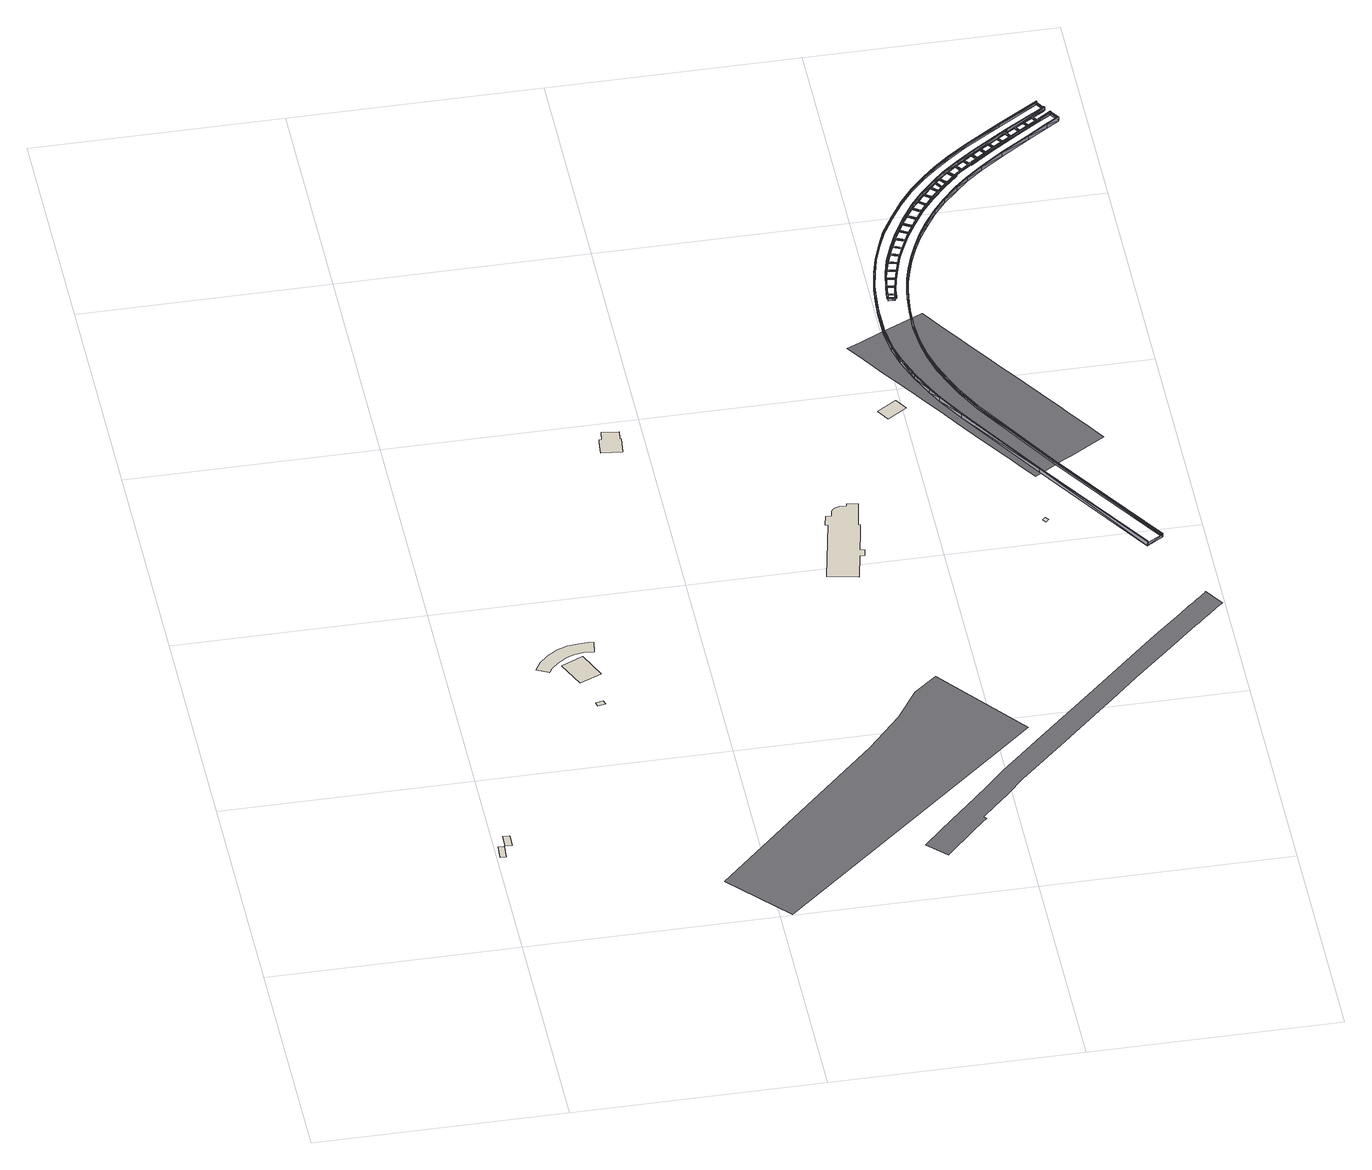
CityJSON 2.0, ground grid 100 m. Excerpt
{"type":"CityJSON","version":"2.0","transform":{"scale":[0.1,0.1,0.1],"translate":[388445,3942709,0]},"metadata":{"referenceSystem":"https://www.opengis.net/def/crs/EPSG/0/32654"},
"CityObjects":{
"building1":{"type":"Building","attributes":{"measured_height":3.6,"storeys_above_ground":1,"storeys_below_ground":0,"measuredHeight":3.6,"storeysAboveGround":1,"storeysBelowGround":0},"geometry":[{"type":"MultiSurface","lod":"2","boundaries":[[[0,1,2,3]]]}]},
"building2":{"type":"Building","attributes":{"measured_height":3.5,"storeys_above_ground":1,"storeys_below_ground":0,"measuredHeight":3.5,"storeysAboveGround":1,"storeysBelowGround":0},"geometry":[{"type":"MultiSurface","lod":"2","boundaries":[[[4,5,6,7]]]}]},
"building3":{"type":"Building","attributes":{"storeys_above_ground":1,"storeys_below_ground":0,"storeysAboveGround":1,"storeysBelowGround":0},"geometry":[{"type":"MultiSurface","lod":"2","boundaries":[[[8,9,10,11]]]}]},
"building4":{"type":"Building","attributes":{"measured_height":4.8,"storeys_above_ground":1,"storeys_below_ground":0,"measuredHeight":4.8,"storeysAboveGround":1,"storeysBelowGround":0},"geometry":[{"type":"MultiSurface","lod":"2","boundaries":[[[12,13,14,15,16,17,18,19,20,21,22,23,24,25,26,27,28]]]}]},
"building5":{"type":"Building","attributes":{"measured_height":4.3,"storeys_above_ground":1,"storeys_below_ground":0,"measuredHeight":4.3,"storeysAboveGround":1,"storeysBelowGround":0},"geometry":[{"type":"MultiSurface","lod":"2","boundaries":[[[29,30,31,32]]]}]},
"building6":{"type":"Building","attributes":{"measured_height":6.2,"storeys_above_ground":1,"storeys_below_ground":0,"measuredHeight":6.2,"storeysAboveGround":1,"storeysBelowGround":0},"geometry":[{"type":"MultiSurface","lod":"2","boundaries":[[[33,34,35,36,37,38,39,40,41]]]}]},
"building7":{"type":"Building","attributes":{"measured_height":7.4,"storeys_above_ground":2,"storeys_below_ground":0,"measuredHeight":7.4,"storeysAboveGround":2,"storeysBelowGround":0},"geometry":[{"type":"MultiSurface","lod":"2","boundaries":[[[42,43,44,45,46,47,48,49,50,51,52,53,54,55,56,57,58,59,60,61,62,63,64]]]}]},
"building8":{"type":"Building","attributes":{"measured_height":3.9,"storeys_above_ground":1,"storeys_below_ground":0,"measuredHeight":3.9,"storeysAboveGround":1,"storeysBelowGround":0},"geometry":[{"type":"MultiSurface","lod":"2","boundaries":[[[65,66,67,68]]]}]},
"building9":{"type":"Building","geometry":[{"type":"MultiSurface","lod":"2","boundaries":[[[69,70,71,72]]]}]},
"bridge1":{"type":"Bridge","geometry":[{"type":"MultiSurface","lod":"2","boundaries":[[[73,74,75]],[[73,75,76]],[[75,77,76]],[[77,78,76]],[[77,79,80]],[[78,77,80]],[[81,82,83]],[[81,83,84]],[[82,81,85]],[[85,81,86]],[[86,87,88]],[[85,86,88]],[[76,78,89]],[[90,76,89]],[[90,73,76]],[[78,80,91]],[[78,92,89]],[[92,78,91]],[[82,93,83]],[[94,82,85]],[[82,94,93]],[[95,85,96]],[[95,94,85]],[[85,88,96]],[[94,97,93]],[[94,98,97]],[[98,94,95]],[[99,95,100]],[[95,96,100]],[[99,98,95]],[[101,102,97]],[[98,101,97]],[[101,98,103]],[[103,98,99]],[[103,99,100]],[[103,100,104]],[[105,106,102]],[[101,105,102]],[[105,101,107]],[[107,101,103]],[[107,104,108]],[[107,103,104]],[[109,105,107]],[[105,110,106]],[[105,109,110]],[[111,109,107]],[[111,107,112]],[[107,108,112]],[[113,109,111]],[[114,109,113]],[[113,111,115]],[[111,112,115]],[[113,115,116]],[[117,114,113]],[[117,113,116]],[[118,114,117]],[[114,118,119]],[[114,119,120]],[[121,117,122]],[[117,116,122]],[[123,118,117]],[[121,123,117]],[[118,123,124]],[[118,124,119]],[[121,122,125]],[[126,121,125]],[[127,123,121]],[[126,127,121]],[[123,128,124]],[[123,127,128]],[[126,125,129]],[[130,127,126]],[[130,126,129]],[[127,131,128]],[[127,132,131]],[[132,127,130]],[[130,129,133]],[[134,130,133]],[[134,132,130]],[[135,132,134]],[[132,135,136]],[[137,138,139]],[[138,140,139]],[[141,138,142]],[[138,137,142]],[[143,144,145]],[[143,145,146]],[[146,141,142]],[[146,142,147]],[[143,146,148]],[[143,148,149]],[[150,149,151]],[[150,151,152]],[[152,153,154]],[[153,147,142]],[[134,133,155]],[[156,134,155]],[[157,135,134]],[[156,157,134]],[[135,157,158]],[[159,160,154]],[[153,159,154]],[[161,159,153]],[[162,161,153]],[[163,164,165]],[[163,162,142]],[[166,163,142]],[[137,139,167]],[[137,168,142]],[[168,137,167]],[[165,169,161]],[[165,161,162]],[[142,168,170]],[[171,166,142]],[[171,142,170]],[[163,172,164]],[[172,143,164]],[[166,173,163]],[[171,173,166]],[[173,174,163]],[[175,176,171]],[[171,176,173]],[[177,178,176]],[[177,176,175]],[[175,170,179]],[[156,155,180]],[[181,156,180]],[[182,157,156]],[[181,182,156]],[[157,183,158]],[[157,182,183]],[[184,185,178]],[[184,186,187]],[[188,189,190]],[[188,190,173]],[[168,167,191]],[[192,168,191]],[[189,193,190]],[[193,194,190]],[[168,192,195]],[[170,168,195]],[[194,196,197]],[[194,193,196]],[[170,195,198]],[[170,198,199]],[[177,200,172]],[[177,175,200]],[[175,201,200]],[[202,203,176]],[[202,176,178]],[[201,179,203]],[[202,201,203]],[[179,199,204]],[[179,204,203]],[[204,205,185]],[[204,199,205]],[[201,205,200]],[[205,206,200]],[[207,205,199]],[[207,199,208]],[[198,209,208]],[[208,209,210]],[[209,198,195]],[[211,212,187]],[[212,211,213]],[[189,188,214]],[[213,211,214]],[[213,214,188]],[[215,182,181]],[[181,180,216]],[[215,181,216]],[[182,217,218]],[[217,182,215]],[[182,218,183]],[[210,209,214]],[[211,210,214]],[[209,219,214]],[[209,220,219]],[[221,220,195]],[[219,222,223]],[[219,220,222]],[[224,192,225]],[[192,191,225]],[[192,224,195]],[[195,226,227]],[[228,195,229]],[[195,227,229]],[[230,200,206]],[[195,224,226]],[[221,222,220]],[[221,231,222]],[[189,219,232]],[[233,223,187]],[[230,210,222]],[[234,235,189]],[[236,234,189]],[[237,238,187]],[[237,187,186]],[[235,239,189]],[[239,193,189]],[[193,239,240]],[[233,232,223]],[[232,219,223]],[[231,241,230]],[[221,232,231]],[[228,232,221]],[[232,233,231]],[[241,228,229]],[[241,229,230]],[[242,243,244]],[[242,245,246]],[[245,242,244]],[[247,248,246]],[[246,245,249]],[[247,246,249]],[[241,238,250]],[[241,250,228]],[[228,250,232]],[[251,217,215]],[[215,216,252]],[[251,215,252]],[[230,229,253]],[[229,227,254]],[[230,253,255]],[[217,256,257]],[[256,217,251]],[[258,259,234]],[[236,258,234]],[[260,236,237]],[[260,258,236]],[[227,261,262]],[[227,263,261]],[[255,253,258]],[[260,255,258]],[[253,254,259]],[[224,225,264]],[[265,224,264]],[[224,265,266]],[[226,224,266]],[[267,259,254]],[[262,267,254]],[[266,227,226]],[[268,230,255]],[[266,263,227]],[[269,267,262]],[[270,269,262]],[[271,270,272]],[[270,262,272]],[[261,272,262]],[[271,272,261]],[[271,261,273]],[[268,255,271]],[[274,235,234]],[[259,274,234]],[[275,270,237]],[[274,276,235]],[[275,237,277]],[[276,278,235]],[[278,239,235]],[[239,278,279]],[[266,280,263]],[[281,269,270]],[[267,269,281]],[[267,281,274]],[[266,268,273]],[[275,281,270]],[[263,280,274]],[[261,263,274]],[[281,261,274]],[[251,252,282]],[[283,251,282]],[[284,256,251]],[[283,284,251]],[[256,284,285]],[[286,280,273]],[[286,273,275]],[[280,286,274]],[[249,245,287]],[[245,288,287]],[[289,247,249]],[[289,249,287]],[[290,268,266]],[[290,291,268]],[[274,286,276]],[[286,277,276]],[[292,265,293]],[[265,264,293]],[[265,292,294]],[[266,265,294]],[[291,295,268]],[[290,266,296]],[[266,294,296]],[[276,277,297]],[[276,297,298]],[[298,297,291]],[[290,298,291]],[[298,290,299]],[[300,301,299]],[[298,299,301]],[[300,302,301]],[[291,300,295]],[[300,303,295]],[[74,304,75]],[[74,305,304]],[[304,306,75]],[[306,77,75]],[[86,81,307]],[[81,308,307]],[[307,309,87]],[[86,307,87]],[[305,310,304]],[[304,310,311]],[[309,307,312]],[[312,307,313]],[[310,314,311]],[[315,316,311]],[[317,313,318]],[[312,313,319]],[[320,321,322]],[[320,322,323]],[[324,320,323]],[[324,325,320]],[[326,327,328]],[[326,328,329]],[[330,331,327]],[[327,331,328]],[[330,332,333]],[[331,330,333]],[[334,322,335]],[[334,335,336]],[[337,338,339]],[[322,334,340]],[[334,339,340]],[[341,339,334]],[[341,342,339]],[[328,336,329]],[[323,343,344]],[[342,341,344]],[[341,323,344]],[[345,346,336]],[[328,345,336]],[[347,342,344]],[[347,344,343]],[[348,349,350]],[[348,350,351]],[[350,352,351]],[[353,352,350]],[[354,355,356]],[[357,354,358]],[[355,354,357]],[[359,358,360]],[[359,357,358]],[[323,361,324]],[[323,341,346]],[[362,363,337]],[[362,337,347]],[[364,365,366]],[[367,365,364]],[[368,337,363]],[[368,369,337]],[[370,371,372]],[[370,373,371]],[[364,338,374]],[[364,366,338]],[[346,345,363]],[[361,363,362]],[[369,375,376]],[[369,368,375]],[[374,377,378]],[[379,374,378]],[[380,374,379]],[[381,382,380]],[[383,380,379]],[[381,380,383]],[[384,385,380]],[[384,380,382]],[[385,364,374]],[[386,387,324]],[[328,388,389]],[[387,325,324]],[[328,390,388]],[[331,390,328]],[[390,331,391]],[[331,333,391]],[[392,381,383]],[[392,386,381]],[[384,386,385]],[[386,392,385]],[[393,385,392]],[[393,394,395]],[[393,395,396]],[[393,392,394]],[[355,397,398]],[[397,355,399]],[[399,355,357]],[[400,357,359]],[[400,399,357]],[[401,402,403]],[[386,395,387]],[[395,394,389]],[[395,404,387]],[[395,389,404]],[[405,406,407]],[[406,403,408]],[[407,406,408]],[[407,404,389]],[[409,405,407]],[[410,411,405]],[[412,405,411]],[[412,413,405]],[[414,348,351]],[[415,351,352]],[[415,416,351]],[[416,414,351]],[[417,409,418]],[[417,410,409]],[[413,418,419]],[[413,417,418]],[[413,412,417]],[[367,364,420]],[[388,390,421]],[[402,371,422]],[[402,422,403]],[[390,391,423]],[[424,390,423]],[[390,424,421]],[[419,425,426]],[[419,427,425]],[[418,427,419]],[[420,364,428]],[[428,364,401]],[[419,426,429]],[[419,429,430]],[[413,428,406]],[[422,431,411]],[[432,397,399]],[[433,399,400]],[[433,434,399]],[[434,432,399]],[[429,435,430]],[[430,436,437]],[[435,436,430]],[[413,419,428]],[[419,430,428]],[[437,438,439]],[[437,440,438]],[[436,440,437]],[[430,437,428]],[[441,414,416]],[[437,439,431]],[[437,431,442]],[[437,442,428]],[[443,416,415]],[[441,416,443]],[[444,445,446]],[[424,447,421]],[[421,447,448]],[[424,423,449]],[[447,424,449]],[[442,441,446]],[[442,450,441]],[[446,445,451]],[[442,446,451]],[[428,452,420]],[[432,434,453]],[[454,434,433]],[[448,455,456]],[[454,457,434]],[[453,434,457]],[[447,458,448]],[[448,458,455]],[[453,449,459]],[[447,453,458]],[[453,447,449]],[[455,458,460]],[[457,458,453]],[[460,458,457]],[[461,457,454]],[[460,457,461]],[[462,463,464]],[[462,465,463]],[[466,462,464]],[[466,464,467]],[[464,468,467]],[[463,468,464]],[[469,468,463]],[[468,470,467]],[[471,466,467]],[[467,470,472]],[[471,467,472]],[[468,469,473]],[[469,474,473]],[[470,468,475]],[[468,473,475]],[[465,476,477]],[[465,477,463]],[[478,470,479]],[[470,475,479]],[[470,478,472]],[[480,469,463]],[[477,480,463]],[[469,480,474]],[[480,481,474]],[[482,471,472]],[[482,472,483]],[[478,484,472]],[[472,484,483]],[[484,478,485]],[[478,479,485]],[[476,486,477]],[[486,487,477]],[[488,480,477]],[[487,488,477]],[[489,483,490]],[[483,484,490]],[[489,482,483]],[[480,491,481]],[[480,488,491]],[[484,485,492]],[[484,493,490]],[[493,484,492]],[[494,495,496]],[[497,494,496]],[[498,499,500]],[[498,497,499]],[[501,489,490]],[[501,490,502]],[[503,504,505]],[[503,505,506]],[[507,508,505]],[[508,496,505]],[[508,497,496]],[[493,509,490]],[[490,509,502]],[[507,510,508]],[[510,511,512]],[[510,503,511]],[[510,512,508]],[[486,513,487]],[[513,514,487]],[[514,488,487]],[[493,492,515]],[[509,493,515]],[[497,516,517]],[[516,497,508]],[[512,518,519]],[[512,506,518]],[[488,520,491]],[[488,521,520]],[[521,488,514]],[[506,522,523]],[[524,508,512]],[[524,512,519]],[[524,516,508]],[[525,526,527]],[[526,528,527]],[[495,529,530]],[[525,524,519]],[[526,523,522]],[[495,531,496]],[[532,505,496]],[[533,496,531]],[[532,496,533]],[[525,534,524]],[[534,535,536]],[[534,536,524]],[[537,495,530]],[[538,504,539]],[[538,507,504]],[[540,510,507]],[[540,507,538]],[[541,503,540]],[[503,510,540]],[[542,524,536]],[[542,543,524]],[[516,544,517]],[[516,545,544]],[[546,516,524]],[[545,516,546]],[[519,518,547]],[[526,519,548]],[[548,519,547]],[[526,548,549]],[[550,523,549]],[[523,526,549]],[[542,536,551]],[[536,522,551]],[[543,552,524]],[[552,546,524]],[[543,553,552]],[[248,501,502]],[[248,502,246]],[[502,509,246]],[[554,555,556]],[[553,557,552]],[[554,553,555]],[[558,532,533]],[[559,558,533]],[[527,528,560]],[[527,560,561]],[[525,527,561]],[[525,561,562]],[[534,525,562]],[[563,564,535]],[[534,563,535]],[[563,534,562]],[[565,533,531]],[[565,531,537]],[[565,559,533]],[[242,509,243]],[[509,242,246]],[[509,515,243]],[[566,567,568]],[[565,566,568]],[[569,558,559]],[[569,570,558]],[[542,571,543]],[[542,572,571]],[[543,571,553]],[[565,573,559]],[[559,573,569]],[[546,552,159]],[[160,159,552]],[[571,574,553]],[[574,575,555]],[[553,574,555]],[[545,194,197]],[[556,169,576]],[[573,565,568]],[[573,568,577]],[[160,578,576]],[[579,578,160]],[[194,545,190]],[[190,545,546]],[[513,90,89]],[[513,89,514]],[[570,561,560]],[[570,569,561]],[[556,184,169]],[[556,551,184]],[[580,546,159]],[[580,190,546]],[[92,521,514]],[[89,92,514]],[[92,91,520]],[[521,92,520]],[[144,570,560]],[[569,146,562]],[[569,141,146]],[[569,573,141]],[[581,582,583]],[[148,581,583]],[[584,148,583]],[[579,582,581]],[[144,560,585]],[[144,585,145]],[[585,146,145]],[[585,562,146]],[[578,151,149]],[[579,151,578]],[[149,576,578]],[[579,581,151]],[[184,580,161]],[[184,161,169]],[[138,577,140]],[[138,573,577]],[[573,138,141]],[[184,174,586]],[[174,173,586]],[[190,580,173]],[[146,581,148]],[[109,120,110]],[[109,114,120]],[[299,296,587]],[[588,299,587]],[[588,300,299]],[[303,300,588]],[[277,589,302]],[[276,298,590]],[[591,276,590]],[[591,278,276]],[[592,278,591]],[[593,284,283]],[[594,283,282]],[[594,593,283]],[[284,595,596]],[[595,284,593]],[[301,597,590]],[[598,301,302]],[[599,600,601]],[[602,599,601]],[[603,604,602]],[[604,599,602]],[[605,603,294]],[[606,607,604]],[[606,604,603]],[[608,288,609]],[[288,610,609]],[[606,603,605]],[[606,605,611]],[[287,288,612]],[[288,608,612]],[[613,287,612]],[[613,289,287]],[[591,590,599]],[[604,591,599]],[[614,615,294]],[[615,616,294]],[[292,617,294]],[[292,293,618]],[[617,292,618]],[[294,617,619]],[[614,294,620]],[[621,303,601]],[[621,295,303]],[[294,619,620]],[[621,601,606]],[[622,607,589]],[[604,623,591]],[[623,624,591]],[[615,625,616]],[[604,607,623]],[[605,623,611]],[[623,622,611]],[[624,623,605]],[[616,624,605]],[[621,611,625]],[[626,592,591]],[[627,589,628]],[[628,629,591]],[[629,630,591]],[[630,626,591]],[[631,592,626]],[[592,631,632]],[[633,593,594]],[[633,634,593]],[[615,635,621]],[[634,636,593]],[[636,595,593]],[[637,635,638]],[[639,640,620]],[[614,641,642]],[[641,614,640]],[[643,615,642]],[[615,614,642]],[[639,644,645]],[[644,620,619]],[[646,644,619]],[[647,641,640]],[[635,648,649]],[[635,649,640]],[[624,627,628]],[[608,650,612]],[[612,650,651]],[[652,613,612]],[[652,612,651]],[[646,619,653]],[[617,618,654]],[[655,617,654]],[[646,656,644]],[[645,656,657]],[[645,644,656]],[[619,617,658]],[[617,655,658]],[[659,660,637]],[[619,661,662]],[[619,658,661]],[[660,621,637]],[[659,653,663]],[[659,646,653]],[[659,664,646]],[[646,664,656]],[[659,665,664]],[[641,656,630]],[[626,630,656]],[[626,656,664]],[[628,665,648]],[[647,649,657]],[[659,663,660]],[[666,626,664]],[[666,667,626]],[[628,666,665]],[[667,668,626]],[[668,631,626]],[[360,634,633]],[[360,358,634]],[[358,636,634]],[[631,668,669]],[[354,636,358]],[[636,354,670]],[[671,672,663]],[[653,671,663]],[[662,673,653]],[[673,671,653]],[[674,675,662]],[[675,673,662]],[[667,666,672]],[[650,676,677]],[[678,650,677]],[[650,678,651]],[[655,330,658]],[[330,655,332]],[[655,654,332]],[[679,652,651]],[[680,679,651]],[[651,678,680]],[[658,330,327]],[[681,667,671]],[[681,682,667]],[[683,681,684]],[[685,686,684]],[[686,683,684]],[[682,687,667]],[[666,688,689]],[[687,690,667]],[[666,689,675]],[[690,668,667]],[[691,692,693]],[[691,693,694]],[[682,681,683]],[[694,682,683]],[[681,673,684]],[[673,685,684]],[[695,668,690]],[[668,695,696]],[[693,697,682]],[[693,682,694]],[[673,675,689]],[[698,692,699]],[[692,691,699]],[[700,699,691]],[[701,700,691]],[[320,702,329]],[[320,329,321]],[[702,326,329]],[[703,704,700]],[[703,700,701]],[[705,699,687]],[[698,705,689]],[[705,698,699]],[[690,687,699]],[[678,706,680]],[[678,677,707]],[[708,679,680]],[[680,706,709]],[[708,680,709]],[[710,704,689]],[[711,710,689]],[[338,690,699]],[[373,711,689]],[[338,366,690]],[[688,373,689]],[[366,365,690]],[[365,695,690]],[[712,329,336]],[[329,712,321]],[[712,710,321]],[[695,365,713]],[[710,700,704]],[[710,712,700]],[[335,711,714]],[[335,714,336]],[[714,712,336]],[[712,338,699]],[[353,706,715]],[[706,707,715]],[[716,370,372]],[[338,340,339]],[[338,717,340]],[[717,716,340]],[[709,706,350]],[[706,353,350]],[[349,708,709]],[[349,709,350]],[[583,582,552]],[[547,550,549]],[[572,575,574]],[[645,659,637]],[[674,661,718]],[[674,718,660]],[[682,697,705]],[[716,714,711]],[[324,361,362]],[[369,376,377]],[[383,379,328]],[[371,396,384]],[[393,401,364]],[[421,389,388]],[[397,719,398]],[[397,432,719]],[[448,720,421]],[[428,442,451]],[[432,453,459]],[[77,306,79]],[[306,721,79]],[[308,84,722]],[[308,81,84]],[[306,723,721]],[[306,316,723]],[[308,722,724]],[[318,308,724]],[[494,500,529]],[[504,507,505]],[[497,517,499]],[[506,523,518]],[[526,522,528]],[[522,535,528]],[[522,536,535]],[[555,551,556]],[[557,553,554]],[[539,541,540]],[[539,540,538]],[[547,549,548]],[[579,160,552]],[[545,197,544]],[[169,160,576]],[[569,562,561]],[[572,574,571]],[[173,580,586]],[[184,178,174]],[[184,187,185]],[[203,173,176]],[[164,149,150]],[[143,149,164]],[[203,188,173]],[[185,202,178]],[[164,150,154]],[[147,153,152]],[[152,154,150]],[[164,154,165]],[[162,153,142]],[[163,165,162]],[[189,214,219]],[[223,211,187]],[[163,725,172]],[[193,240,196]],[[189,232,250]],[[175,179,201]],[[170,199,179]],[[132,136,131]],[[245,244,610]],[[288,245,610]],[[198,208,199]],[[206,205,207]],[[135,158,136]],[[206,207,210]],[[208,210,207]],[[220,209,195]],[[270,260,237]],[[228,221,195]],[[239,279,240]],[[230,206,210]],[[231,230,222]],[[253,259,258]],[[229,254,253]],[[277,302,297]],[[278,726,279]],[[278,592,726]],[[268,271,273]],[[298,301,590]],[[266,273,280]],[[597,301,598]],[[598,302,589]],[[608,609,676]],[[650,608,676]],[[597,600,599]],[[597,599,590]],[[217,257,218]],[[627,622,589]],[[299,290,296]],[[607,622,623]],[[592,632,726]],[[603,602,294]],[[256,285,257]],[[616,605,294]],[[625,624,616]],[[625,627,624]],[[621,606,611]],[[647,657,656]],[[657,649,648]],[[665,657,648]],[[631,669,632]],[[649,647,640]],[[615,621,625]],[[640,614,620]],[[666,664,665]],[[638,640,639]],[[635,637,621]],[[638,635,640]],[[645,637,638]],[[620,644,639]],[[639,645,638]],[[284,596,285]],[[706,678,707]],[[667,672,671]],[[666,675,672]],[[619,662,653]],[[668,696,669]],[[673,689,685]],[[663,674,660]],[[674,662,661]],[[689,697,685]],[[595,727,596]],[[595,636,727]],[[682,705,687]],[[704,698,689]],[[695,713,696]],[[636,670,727]],[[716,372,340]],[[372,322,340]],[[347,337,342]],[[353,715,728]],[[352,353,728]],[[354,356,670]],[[323,346,361]],[[382,376,343]],[[365,367,729]],[[365,729,713]],[[361,346,363]],[[369,377,374]],[[371,384,343]],[[379,345,328]],[[324,375,381]],[[379,378,375]],[[379,375,368]],[[386,324,381]],[[392,383,328]],[[392,328,394]],[[328,389,394]],[[385,393,364]],[[355,398,356]],[[401,403,406]],[[407,408,404]],[[410,405,409]],[[415,352,444]],[[352,728,444]],[[367,445,729]],[[367,420,445]],[[730,387,404]],[[408,730,404]],[[421,418,389]],[[428,401,406]],[[408,410,730]],[[410,731,730]],[[422,411,403]],[[421,427,418]],[[421,425,427]],[[720,732,425]],[[421,720,425]],[[441,443,446]],[[456,730,731]],[[448,436,720]],[[456,435,438]],[[448,440,436]],[[448,456,438]],[[448,438,440]],[[316,306,304]],[[311,316,304]],[[318,307,308]],[[318,313,307]],[[311,314,733]],[[734,315,311]],[[734,311,733]],[[316,734,723]],[[316,315,734]],[[735,734,733]],[[319,735,733]],[[317,318,735]],[[318,724,735]],[[319,313,317]],[[319,317,735]],[[494,498,500]],[[495,494,529]],[[497,498,494]],[[503,506,511]],[[512,511,506]],[[525,519,526]],[[529,736,530]],[[537,531,495]],[[555,542,551]],[[737,537,530]],[[537,737,567]],[[566,537,567]],[[583,557,554]],[[583,552,557]],[[554,556,584]],[[554,584,583]],[[565,537,566]],[[556,576,584]],[[582,579,552]],[[563,585,564]],[[563,562,585]],[[580,159,161]],[[184,586,580]],[[146,147,581]],[[147,151,581]],[[147,152,151]],[[203,204,188]],[[212,185,187]],[[212,204,185]],[[204,213,188]],[[213,204,212]],[[175,171,170]],[[177,172,725]],[[238,233,187]],[[236,189,250]],[[237,250,238]],[[237,236,250]],[[259,267,274]],[[286,275,277]],[[227,262,254]],[[600,598,589]],[[598,600,597]],[[607,600,589]],[[624,628,591]],[[587,602,601]],[[303,588,601]],[[602,296,294]],[[296,602,587]],[[587,601,588]],[[629,643,642]],[[642,630,629]],[[629,628,643]],[[642,641,630]],[[628,648,643]],[[641,647,656]],[[681,671,673]],[[689,705,697]],[[701,691,694]],[[701,694,326]],[[712,699,700]],[[703,701,326]],[[703,326,702]],[[712,714,338]],[[373,370,711]],[[716,711,370]],[[717,714,716]],[[714,717,338]],[[321,335,322]],[[341,334,336]],[[341,336,346]],[[337,339,342]],[[376,347,343]],[[337,374,338]],[[324,362,375]],[[345,368,363]],[[337,369,374]],[[384,382,343]],[[382,377,376]],[[371,343,372]],[[345,379,368]],[[375,378,381]],[[385,374,380]],[[371,402,396]],[[396,402,401]],[[393,396,401]],[[413,406,405]],[[426,412,411]],[[418,407,389]],[[418,409,407]],[[429,426,411]],[[439,429,411]],[[731,410,417]],[[439,411,431]],[[425,731,417]],[[435,732,720]],[[436,435,720]],[[415,444,446]],[[443,415,446]],[[456,731,435]],[[420,452,451]],[[420,451,445]],[[422,738,431]],[[452,428,451]],[[431,738,450]],[[442,431,450]],[[432,459,719]]]}]},
"road1":{"type":"Road","geometry":[{"type":"MultiSurface","lod":"1","boundaries":[[[739,740,741,742,743,744,745,746,747]]]}]},
"road2":{"type":"Road","geometry":[{"type":"MultiSurface","lod":"1","boundaries":[[[748,749,750,751,752,753,754,755,756,757,758,759,760,761,762,763,764,765,766,767,768,769,770,771,772,773,774,775,776,777,778,779,780,781,782,783,784,785,786,787,788,789,790,791,792,793,794,795,796,797,798]]]}]},
"road3":{"type":"Road","geometry":[{"type":"MultiSurface","lod":"1","boundaries":[[[799,800,801,802,803,804,805,806,807,808,809,810,811,812,813,814,815,816,817,818,819,820,821,822,823,824,825,826,827,828,829,830,831,832,833,834,835,836,837,838,839,840,841]]]}]}
},
"vertices":[
[29,503,28],[6,505,28],[10,569,28],[33,567,28],
[64,566,29],[37,567,29],[39,624,29],[66,623,29],
[530,1304,43],[526,1324,43],[558,1331,43],[563,1311,43],
[387,1535,41],[339,1560,41],[362,1599,41],[397,1633,41],[440,1662,41],[484,1678,41],[527,1683,41],[565,1683,41],[585,1681,41],[576,1625,41],[544,1630,41],[510,1626,41],[501,1623,41],[468,1612,41],[444,1596,41],[429,1586,41],[399,1555,41],
[578,1492,42],[490,1453,42],[439,1566,42],[528,1605,42],
[819,2842,43],[821,2857,43],[831,2856,43],[836,2898,43],[904,2891,43],[900,2850,43],[905,2849,43],[896,2771,43],[812,2780,43],
[1699,2179,46],[1708,2177,46],[1696,2120,46],[1679,2031,46],[1698,2028,46],[1692,1997,46],[1673,2001,46],[1649,1876,46],[1527,1900,46],[1587,2200,46],[1577,2202,46],[1587,2252,46],[1609,2248,46],[1612,2265,46],[1614,2276,46],[1618,2283,46],[1623,2288,46],[1631,2294,46],[1639,2297,46],[1651,2299,46],[1677,2294,46],[1680,2310,46],[1723,2302,46],
[1970,2862,61],[2002,2813,61],[1923,2761,61],[1891,2810,61],
[2414,2122,22],[2425,2109,22],[2412,2097,22],[2401,2111,22],
[2116,2730,144],[2180,2623,142],[2180,2623,160],[2116,2730,162],[2184,2626,160],[2120,2732,162],[2184,2626,156],[2120,2732,158],[2247,2659,160],[2193,2764,162],[2193,2764,158],[2247,2659,156],[2197,2766,162],[2251,2662,160],[2251,2662,142],[2197,2766,144],[2087,2783,164],[2087,2783,146],[2091,2785,160],[2091,2785,164],[2167,2823,160],[2167,2823,164],[2171,2824,164],[2171,2824,146],[2134,2908,161],[2134,2908,165],[2138,2910,165],[2138,2910,147],[2110,2996,165],[2110,2996,161],[2115,2997,165],[2115,2997,147],[2097,3074,165],[2097,3074,161],[2102,3075,165],[2102,3075,147],[2090,3155,168],[2090,3155,164],[2095,3155,168],[2095,3155,150],[2096,3246,173],[2092,3246,173],[2096,3246,155],[2104,3319,159],[2104,3319,177],[2099,3319,177],[2099,3319,173],[2092,3246,169],[2109,3361,178],[2109,3361,160],[2105,3362,178],[2105,3362,174],[2121,3426,160],[2121,3426,178],[2117,3427,178],[2117,3427,174],[2138,3486,160],[2138,3486,178],[2133,3488,174],[2133,3488,178],[2158,3545,162],[2158,3545,180],[2154,3547,180],[2154,3547,176],[2113,3554,180],[2093,3493,179],[2113,3554,176],[2093,3493,175],[2089,3495,179],[2109,3556,180],[2109,3556,162],[2089,3495,161],[2089,3495,166],[2089,3495,170],[2109,3556,174],[2101,3531,168],[2103,3536,168],[2109,3556,170],[2103,3536,172],[2109,3556,172],[2116,3573,174],[2116,3573,170],[2182,3603,164],[2182,3603,182],[2178,3605,182],[2178,3605,178],[2080,3585,174],[2080,3585,170],[2082,3591,174],[2119,3579,174],[2133,3612,171],[2109,3556,168],[2119,3579,170],[2133,3612,175],[2139,3615,178],[2139,3615,182],[2082,3591,170],[2135,3616,182],[2135,3616,175],[2135,3616,164],[2097,3628,175],[2097,3628,171],[2135,3617,175],[2099,3633,175],[2135,3617,171],[2099,3633,171],[2152,3653,177],[2213,3667,167],[2213,3667,185],[2209,3669,185],[2209,3669,181],[2090,3613,168],[2118,3675,173],[2120,3680,171],[2120,3680,173],[2120,3680,178],[2120,3680,189],[2090,3613,186],[2170,3679,181],[2170,3679,185],[2116,3682,189],[2086,3615,186],[2166,3681,185],[2116,3682,185],[2086,3615,182],[2166,3681,178],[2155,3659,177],[2166,3681,167],[2152,3653,173],[2115,3670,173],[2115,3670,177],[2118,3675,177],[2155,3659,173],[2166,3681,173],[2166,3681,174],[2166,3681,177],[2173,3692,178],[2173,3692,174],[2137,3712,174],[2120,3680,174],[2120,3680,177],[2137,3712,178],[2247,3724,188],[2247,3724,170],[2243,3726,188],[2243,3726,184],[2140,3717,178],[2176,3697,178],[2195,3729,178],[2176,3697,174],[2140,3717,174],[2209,3744,188],[2209,3744,184],[2205,3746,188],[2205,3746,182],[2198,3734,178],[2205,3746,178],[2205,3746,170],[2195,3729,174],[2159,3751,178],[2159,3751,174],[2164,3761,182],[2164,3761,191],[2164,3761,178],[2164,3761,173],[2162,3757,174],[2160,3763,191],[2160,3763,187],[2198,3734,174],[2078,3699,189],[2078,3699,185],[2128,3786,187],[2128,3786,191],[2074,3701,189],[2124,3788,173],[2074,3701,171],[2124,3788,191],[2162,3757,178],[2291,3788,191],[2291,3788,173],[2219,3767,178],[2219,3767,180],[2219,3767,176],[2288,3790,191],[2288,3790,187],[2183,3790,178],[2183,3790,180],[2183,3790,176],[2244,3805,178],[2222,3772,180],[2244,3805,182],[2255,3813,187],[2255,3813,191],[2251,3816,191],[2187,3795,180],[2251,3816,173],[2187,3795,178],[2187,3795,176],[2222,3772,176],[2222,3772,178],[2247,3810,178],[2210,3829,182],[2213,3834,178],[2215,3838,194],[2215,3838,176],[2212,3840,194],[2212,3840,190],[2247,3810,182],[2210,3829,178],[2338,3846,175],[2338,3846,193],[2335,3849,193],[2335,3849,189],[2213,3834,182],[2175,3865,194],[2179,3863,194],[2175,3865,176],[2270,3839,182],[2270,3839,178],[2302,3872,193],[2302,3872,189],[2298,3875,193],[2298,3875,175],[2298,3875,184],[2238,3865,178],[2238,3865,182],[2274,3844,182],[2274,3844,178],[2242,3870,182],[2242,3870,178],[2298,3875,178],[2414,2256,156],[2414,2256,138],[2417,2258,156],[2477,2300,156],[2473,2298,156],[2477,2300,138],[2739,1755,138],[2742,1751,156],[2804,1795,138],[2807,1792,156],[2742,1751,138],[2745,1753,156],[2743,1757,156],[2803,1789,156],[2800,1793,156],[2807,1792,138],[2480,4040,183],[2507,4059,189],[2544,4086,189],[2549,4090,189],[2567,4103,189],[2567,4103,185],[2480,4040,192],[2480,4040,201],[2567,4103,203],[2507,4059,193],[2482,4036,201],[2570,4099,203],[2482,4036,197],[2570,4099,199],[2544,4086,193],[2512,4063,189],[2512,4063,193],[2561,4140,194],[2500,4099,194],[2524,4115,193],[2524,4115,190],[2549,4090,193],[2529,4119,193],[2529,4119,189],[2529,4119,190],[2567,4103,194],[2567,4103,193],[2561,4140,190],[2620,4237,188],[2474,4140,187],[2474,4140,205],[2620,4238,206],[2623,4234,206],[2476,4136,205],[2510,4008,200],[2598,4070,203],[2598,4070,199],[2601,4067,203],[2513,4004,200],[2601,4067,185],[2513,4004,182],[2567,4103,190],[2580,4111,190],[2580,4111,194],[2647,4197,206],[2498,4103,205],[2500,4099,205],[2644,4201,206],[2585,4114,194],[2566,4143,194],[2500,4099,189],[2647,4197,188],[2524,4115,189],[2500,4099,187],[2599,4165,194],[2585,4114,190],[2566,4143,190],[2599,4165,190],[2619,4137,190],[2619,4137,194],[2604,4169,194],[2624,4140,190],[2604,4169,190],[2624,4140,194],[2636,4190,191],[2636,4190,195],[2655,4161,191],[2684,4180,187],[2684,4180,205],[2684,4180,195],[2686,4176,205],[2686,4176,201],[2655,4161,195],[2641,4193,195],[2660,4164,195],[2660,4164,191],[2641,4193,191],[2715,4148,205],[2715,4148,201],[2717,4144,205],[2717,4144,187],[2647,4197,195],[2647,4197,191],[2676,4216,191],[2684,4180,191],[2681,4219,195],[2676,4216,195],[2695,4187,195],[2695,4187,191],[2700,4191,195],[2700,4191,191],[2681,4219,191],[2714,4240,191],[2714,4240,195],[2781,4341,188],[2783,4337,206],[2785,4344,206],[2733,4213,191],[2733,4213,195],[2719,4244,195],[2805,4304,206],[2765,4234,206],[2807,4300,188],[2768,4231,202],[2768,4231,206],[2738,4216,191],[2719,4244,191],[2738,4216,195],[2811,4303,206],[2752,4265,191],[2752,4265,195],[2811,4303,190],[2796,4202,206],[2799,4199,188],[2799,4199,206],[2770,4237,191],[2770,4237,195],[2757,4268,195],[2775,4241,191],[2757,4268,191],[2775,4241,195],[2785,4344,188],[2811,4303,195],[2787,4340,206],[2783,4337,202],[2805,4304,202],[2787,4340,202],[2826,4269,206],[2827,4275,206],[2826,4269,202],[2808,4307,188],[2808,4307,202],[2808,4307,206],[2847,4236,206],[2850,4232,188],[2827,4275,188],[2824,4272,188],[2853,4235,206],[2830,4271,206],[2847,4236,202],[2851,4239,188],[2853,4235,188],[1975,3266,155],[1975,3157,168],[1975,3266,173],[1975,3157,150],[1978,3342,160],[1978,3342,178],[1979,3266,173],[1980,3158,168],[1982,3342,178],[1984,3404,163],[1984,3404,181],[1979,3266,169],[1980,3158,164],[1982,3342,174],[1988,3059,147],[1988,3059,165],[1988,3403,181],[1988,3403,177],[1993,3059,165],[1993,3059,161],[1998,3481,164],[1998,3481,182],[2003,3480,182],[2003,3480,178],[2009,2978,147],[2009,2978,165],[2013,2980,165],[2017,3555,166],[2017,3555,184],[2013,2980,161],[2022,3554,180],[2022,3554,184],[2022,3327,179],[2026,3327,179],[2026,3331,179],[2028,3393,180],[2022,3332,179],[2028,3393,176],[2022,3332,175],[2045,3632,168],[2045,3632,186],[2030,3367,163],[2030,3361,163],[2026,3331,161],[2033,3393,162],[2030,3361,167],[2033,3393,180],[2049,3631,186],[2030,3367,167],[2033,3393,163],[2033,3393,167],[2044,2877,147],[2044,2877,165],[2049,3631,182],[2040,3469,182],[2040,3469,178],[2035,3407,164],[2035,3407,168],[2048,2879,161],[2048,2879,165],[2044,3468,164],[2036,3413,164],[2044,3468,182],[2042,3453,170],[2036,3413,168],[2042,3453,168],[2042,3453,166],[2022,3327,175],[2054,3323,175],[2054,3323,179],[2054,3328,161],[2054,3328,179],[2043,3459,170],[2043,3459,166],[2044,3468,166],[2058,3323,179],[2058,3358,167],[2058,3358,163],[2058,3364,167],[2058,3364,163],[2052,3497,167],[2052,3497,171],[2058,3538,180],[2058,3538,184],[2062,3537,184],[2066,3402,164],[2066,3402,168],[2067,3408,168],[2067,3408,164],[2062,3537,166],[2062,3537,174],[2053,3503,171],[2062,3537,170],[2053,3503,167],[2062,3537,167],[2062,3537,171],[2060,3371,161],[2060,3371,179],[2076,3445,166],[2076,3445,170],[2076,3448,170],[2077,3451,170],[2077,3451,166],[2064,3370,179],[2059,3327,179],[2059,3327,175],[2064,3370,175],[2073,3433,179],[2073,3433,161],[2086,3488,171],[2086,3488,167],[2077,3432,179],[2088,3494,171],[2088,3494,167],[2066,3548,168],[2077,3432,175],[2066,3548,170],[2066,3548,172],[2090,3613,175],[2101,3531,172],[2064,3543,172],[2064,3543,170],[2064,3543,168],[2076,3448,166],[2090,3613,171],[2298,3875,182],[2298,3875,180],[2261,3893,178],[2261,3893,184],[2261,3893,196],[2257,3896,196],[2397,3906,195],[2397,3906,177],[2393,3910,195],[2393,3910,191],[2261,3893,182],[2261,3893,180],[2267,3900,184],[2267,3900,180],[2299,3875,180],[2299,3875,184],[2303,3879,184],[2272,3905,184],[2329,3907,184],[2303,3879,180],[2272,3905,180],[2228,3925,196],[2228,3925,192],[2179,3863,190],[2329,3907,180],[2225,3928,196],[2225,3928,178],[2346,3924,185],[2346,3924,181],[2333,3911,184],[2362,3935,195],[2362,3935,191],[2359,3938,195],[2359,3938,187],[2359,3938,177],[2300,3934,180],[2300,3934,184],[2304,3939,184],[2333,3911,180],[2321,3956,198],[2304,3939,180],[2321,3956,180],[2321,3956,183],[2321,3956,187],[2318,3960,198],[2318,3960,194],[2447,3952,180],[2447,3952,198],[2350,3929,181],[2444,3955,198],[2359,3938,181],[2359,3938,183],[2359,3938,185],[2350,3929,185],[2323,3959,185],[2323,3959,183],[2323,3959,181],[2368,3946,187],[2368,3946,183],[2372,3950,187],[2328,3963,185],[2328,3963,181],[2328,3963,183],[2288,3988,198],[2285,3991,198],[2285,3991,180],[2403,3978,190],[2416,3984,194],[2416,3984,198],[2341,3976,187],[2341,3976,183],[2413,3988,198],[2372,3950,183],[2413,3988,180],[2413,3988,190],[2407,3982,190],[2403,3978,186],[2346,3980,187],[2346,3980,183],[2364,3997,182],[2364,3997,200],[2361,4000,200],[2361,4000,196],[2510,4008,196],[2377,4007,190],[2377,4007,186],[2381,4011,190],[2407,3982,186],[2381,4011,186],[2288,3988,194],[2337,4031,196],[2337,4031,200],[2334,4035,182],[2334,4035,200],[2413,4035,192],[2418,4039,192],[2436,4006,192],[2413,4035,190],[2413,4035,188],[2436,4006,188],[2426,4045,192],[2426,4045,185],[2426,4045,186],[2426,4045,203],[2471,4033,192],[2471,4033,188],[2441,4009,188],[2441,4009,192],[2423,4049,203],[2423,4049,199],[2418,4039,188],[2449,4062,188],[2449,4062,192],[2453,4065,192],[2476,4037,192],[2480,4040,188],[2476,4037,188],[2453,4065,188],[2426,4045,188],[2399,4080,203],[2399,4080,199],[2396,4083,185],[2396,4083,203],[2486,4089,189],[2491,4093,189],[2486,4089,193],[2498,4103,201],[2491,4093,193],[2476,4136,201],[2500,4099,190],[2500,4099,193],[2413,3988,186],[2796,4202,202],[2765,4234,195],[2417,2258,152],[2473,2298,152],[2743,1757,152],[2800,1793,152],[2135,3616,171],[2257,3896,192],[2444,3955,194],[2623,4234,202],[2644,4201,202],[2765,4234,188],[2765,4234,190],[2765,4234,191],[2745,1753,138],[2745,1753,152],[2803,1789,152],[2026,3327,175],[2058,3323,175],[2811,4303,188],
[829,244,0],[1047,5,0],[1592,471,0],[1948,778,0],[2130,936,0],[1838,1295,0],[1745,1218,0],[1655,1084,0],[1516,926,0],
[2980,1546,0],[2941,1606,0],[2934,1599,0],[2926,1592,0],[2924,1590,0],[2902,1570,0],[2901,1569,0],[2893,1562,0],[2872,1542,0],[2870,1540,0],[2857,1528,0],[2823,1497,0],[2703,1385,0],[2526,1216,0],[2414,1107,0],[2309,1008,0],[2191,894,0],[2032,741,0],[1993,702,0],[1916,622,0],[1859,562,0],[1782,485,0],[1744,446,0],[1627,326,0],[1621,320,0],[1696,246,0],[1818,372,0],[1856,411,0],[1877,432,0],[1867,442,0],[1923,499,0],[1981,559,0],[2057,639,0],[2095,677,0],[2253,829,0],[2371,943,0],[2476,1043,0],[2588,1151,0],[2765,1319,0],[2866,1414,0],[2884,1431,0],[2918,1462,0],[2919,1463,0],[2933,1476,0],[2943,1485,0],[2952,1493,0],[2962,1503,0],[2976,1515,0],[2985,1523,0],[2991,1529,0],[2983,1542,0],
[2467,2420,0],[2552,2473,0],[2582,2491,0],[2644,2529,0],[2724,2578,0],[2668,2666,0],[2619,2741,0],[2596,2776,0],[2532,2876,0],[2442,3013,0],[2419,3047,0],[2383,3102,0],[2368,3126,0],[2330,3184,0],[2295,3239,0],[2262,3290,0],[2226,3346,0],[2199,3388,0],[2175,3424,0],[2093,3384,0],[2034,3356,0],[1998,3339,0],[1914,3298,0],[1857,3271,0],[1908,3192,0],[1969,3097,0],[1973,3091,0],[2015,3027,0],[2022,3018,0],[2040,2990,0],[2067,2949,0],[2097,2902,0],[2147,2825,0],[2152,2818,0],[2188,2762,0],[2208,2730,0],[2274,2628,0],[2315,2567,0],[2345,2521,0],[2349,2514,0],[2385,2458,0],[2402,2432,0],[2426,2395,0]
]}
